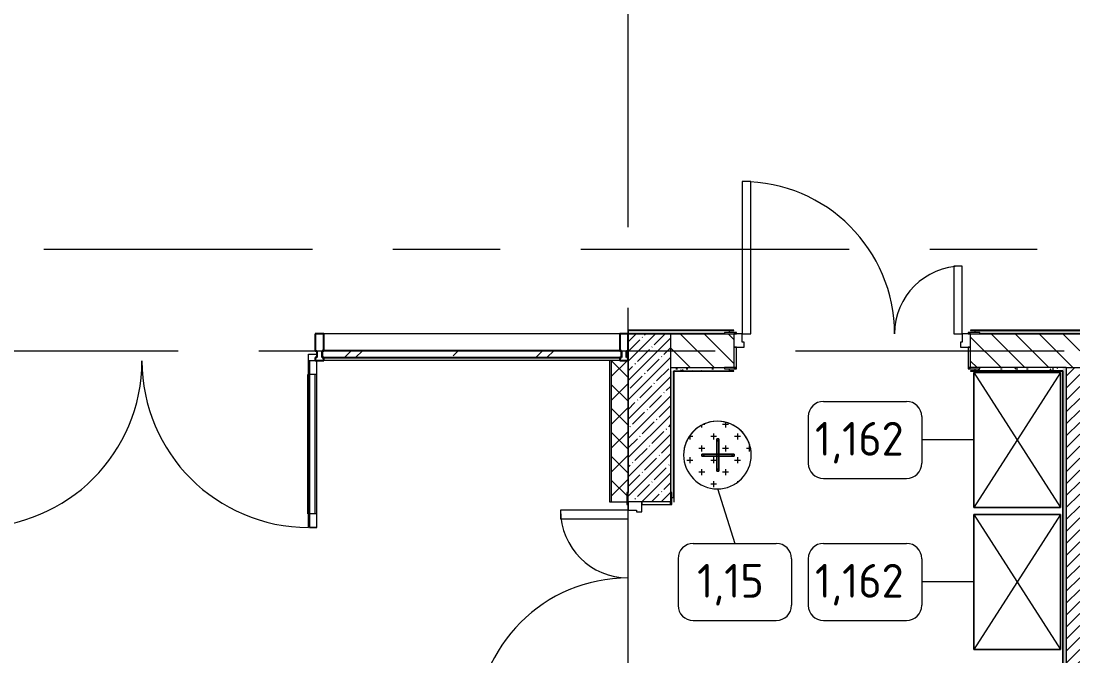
# Model space of a CAD drawing. Header units: millimetres. Extents: x 81494 to 296443, y -8553 to 29000.
# Drawn here: x 85770 to 91990, y 8694 to 12450 of the extents above; entities that cross this region are included whole.
import ezdxf

# ---------------------------------------------------------------- set-up
doc = ezdxf.new("R2010")
doc.units = ezdxf.units.MM
doc.linetypes.add('Осевая', pattern=[3175, 635, -476.25, 1587.5, -476.25])
for name, color, linetype, lineweight in [('A-DETL-GENF', 7, 'Continuous', 9), ('A-GLAZ-CURT', 7, 'Continuous', 9), ('A-GLAZ-CURT-1', 7, 'Continuous', 25), ('A-GLAZ-CWMG', 7, 'Continuous', 9), ('A-GLAZ-CWMG-1', 7, 'Continuous', 25), ('A-WALL', 7, 'Continuous', 9), ('I-FURN', 7, 'Continuous', 9), ('I-FURN-IDEN', 7, 'Continuous', 9), ('I-WALL', 7, 'Continuous', 9), ('Оси', 7, 'Continuous', 9), ('Оси-2', 7, 'Осевая', 9)]:
    doc.layers.add(name, color=color, linetype=linetype, lineweight=lineweight)
for name, color, linetype, lineweight, true_color in [('A-DOOR-1', 7, 'Continuous', 9, 0xc0c0c0), ('A-DOOR-FRAM-1', 7, 'Continuous', 9, 0xc0c0c0), ('A-WALL-1', 9, 'Continuous', 9, 0x808080), ('A-WALL-FNSH-1', 9, 'Continuous', 9, 0x808080), ('I-FURN-1', 9, 'Continuous', 9, 0x808080)]:
    doc.layers.add(name, color=color, linetype=linetype, lineweight=lineweight, true_color=true_color)
doc.styles.add('GOST Common', font='GOST_Common.ttf', dxfattribs={"height": 200})
pattern_1 = [(0, (0, 0), (121.92, 30.48), [10.058, -81.382, 10.058, -81.382, -487.68]), (0, (0, 0), (121.92, 30.48), [-182.88, 10.058, -172.822, 10.058, -81.382, -213.36]), (0, (0, 0), (121.92, 30.48), [-457.2, 10.058, -50.902, 10.058, -142.342]), (120, (45.72, 15.24), (-87.356454, 90.345817), [10.058, -81.382, 10.058, -81.382, -487.68]), (120, (45.72, 15.24), (-87.356454, 90.345817), [-182.88, 10.058, -172.822, 10.058, -81.382, -213.36]), (120, (45.72, 15.24), (-87.356454, 90.345817), [-457.2, 10.058, -50.902, 10.058, -142.342]), (240, (60.96, 76.2), (-34.563546, -120.825817), [10.058, -81.382, 10.058, -81.382, -487.68]), (240, (60.96, 76.2), (-34.563546, -120.825817), [-182.88, 10.058, -172.822, 10.058, -81.382, -213.36]), (240, (60.96, 76.2), (-34.563546, -120.825817), [-457.2, 10.058, -50.902, 10.058, -142.342])]

# ---------------------------------------------------------------- blocks, each defined once
blk = doc.blocks.new('110_Дверь_СКБ_2Ст - Д-2а_п_ Из коридора на лестницу-32215424-План расстановки мебели и оборудования 1 этажа в осях 23_1-33')
at = {"layer": 'A-DOOR-1'}
for p, q in [((-637.5, 1025), (-637.5, 125)), ((-587.5, 1025), (-637.5, 1025)), ((-587.5, 125), (-587.5, 1025)), ((662.5, 525), (612.5, 525)), ((612.5, 525), (612.5, 125)), ((662.5, 125), (662.5, 525)), ((-637.5, 125), (-587.5, 125)), ((612.5, 125), (662.5, 125))]:
    blk.add_line(p, q, dxfattribs=at)
for centre, radius, start, end in [((-637.5, 125), 900, 0, 90), ((662.5, 125), 400, 90, 180)]:
    blk.add_arc(centre, radius, start, end, dxfattribs=at)
at = {"layer": 'A-DOOR-FRAM-1'}
for p, q in [((-672.5, 133), (-742.5, 133)), ((-742.5, 133), (-742.5, 125)), ((-742.5, 125), (-672.5, 125)), ((-637.5, 125), (-687.5, 125)), ((-687.5, 125), (-687.5, 45)), ((-672.5, 125), (-672.5, 133)), ((-637.5, 75), (-637.5, 125)), ((662.5, 125), (662.5, 75)), ((712.5, 125), (662.5, 125)), ((767.5, 133), (697.5, 133)), ((697.5, 133), (697.5, 125)), ((697.5, 125), (767.5, 125)), ((712.5, 45), (712.5, 125)), ((767.5, 125), (767.5, 133)), ((-627.5, 75), (-637.5, 75)), ((-627.5, 45), (-627.5, 75)), ((662.5, 75), (652.5, 75)), ((652.5, 75), (652.5, 45)), ((-687.5, 45), (-627.5, 45)), ((-672.5, 45), (-687.5, 45)), ((-687.5, 45), (-687.5, -125)), ((-672.5, -125), (-672.5, 45)), ((652.5, 45), (712.5, 45)), ((712.5, 45), (697.5, 45)), ((697.5, 45), (697.5, -125)), ((712.5, -125), (712.5, 45)), ((-672.5, -125), (-742.5, -125)), ((-742.5, -125), (-742.5, -133)), ((-742.5, -133), (-672.5, -133)), ((-687.5, -125), (-672.5, -125)), ((-672.5, -133), (-672.5, -125)), ((697.5, -125), (712.5, -125)), ((767.5, -125), (697.5, -125)), ((697.5, -125), (697.5, -133)), ((697.5, -133), (767.5, -133)), ((767.5, -133), (767.5, -125))]:
    blk.add_line(p, q, dxfattribs=at)
blk = doc.blocks.new('Дверь_Витражная_остекление_ - ВВ-17 остекление-32475309-План расстановки мебели и оборудования 1 этажа в осях 23_1-33')
at = {"layer": 'A-DETL-GENF'}
for p, q in [((-940, -20), (-985, -20)), ((-985, -1005), (-985, -20)), ((-940, -20), (-985, -20)), ((-985, -20), (-985, -1005)), ((-940, -1005), (-940, -20)), ((-940, -1005), (-940, -20)), ((990, -1005), (990, -20)), ((990, -20), (990, -1005)), ((1035, -1005), (1035, -20)), ((1035, -1005), (1035, -20)), ((-985, -100), (-940, -100)), ((-975, -925), (-975, -100)), ((-931, -925), (-931, -100)), ((981, -925), (981, -100)), ((1035, -100), (990, -100)), ((1025, -925), (1025, -100)), ((-985, -925), (-940, -925)), ((1035, -925), (990, -925)), ((-985, -1005), (-940, -1005)), ((-985, -1005), (-940, -1005)), ((1035, -1005), (990, -1005)), ((990, -1005), (1035, -1005))]:
    blk.add_line(p, q, dxfattribs=at)
at = {"layer": 'A-DOOR-1'}
for p, q in [((-1035, 20), (-985, 20)), ((-985, 20), (-985, -20)), ((985, 20), (1035, 20)), ((985, -20), (985, 20)), ((-985, -20), (-1005, -20)), ((-985, -1005), (-985, -20)), ((985, -1005), (985, -20)), ((1035, -20), (985, -20)), ((1035, -17), (1035, -20))]:
    blk.add_line(p, q, dxfattribs=at)
for centre, start, end in [((-985, -20), 270, 0), ((985, -20), 180, 270)]:
    blk.add_arc(centre, 985, start, end, dxfattribs=at)
blk = doc.blocks.new('Прямоугольный импост - Импост структурный с накладкой - 160мм Темный-30756008-План расстановки мебели и оборудования 1 этажа в осях 23_1-33')
at = {"layer": 'A-GLAZ-CWMG-1'}
for p, q in [((-50, 0), (-50, 17)), ((-50, 17), (0, 17)), ((-40, 0), (-50, 0)), ((-40, -40), (-40, 0)), ((0, 0), (-10, 0)), ((-10, 0), (-10, -40)), ((0, 17), (0, 0)), ((-50, -140), (-50, -40)), ((-50, -40), (-40, -40)), ((-10, -40), (0, -40)), ((0, -40), (0, -140)), ((0, -140), (-50, -140))]:
    blk.add_line(p, q, dxfattribs=at)
blk = doc.blocks.new('Системная панель - Стекло - 40мм-32474674-План расстановки мебели и оборудования 1 этажа в осях 23_1-33')
at = {"layer": 'A-GLAZ-CURT'}
h = blk.add_hatch(dxfattribs=at)
h.set_pattern_fill('FP_35', color=256, style=0, pattern_type=2)
h.set_pattern_definition([(45, (-88535, -10360), (-282.8427, 282.8427), [200, -600]), (45, (-88735, -10460), (-282.8427, 282.8427), [600, -200]), (45, (-88335, -10560), (-282.8427, 282.8427), [200, -600])])
h.paths.add_polyline_path([(885, 0), (885, 40), (-885, 40), (-885, 0), (199.8, 0)])
at = {"layer": 'A-GLAZ-CURT-1'}
for p, q in [((885, 40), (-885, 40)), ((-885, 40), (-885, 0)), ((-885, 0), (885, 0)), ((885, 0), (885, 40))]:
    blk.add_line(p, q, dxfattribs=at)
blk = doc.blocks.new('Прямоугольный импост - Импост структурный с накладкой - 160мм Темный-32475581-План расстановки мебели и оборудования 1 этажа в осях 23_1-33')
at = {"layer": 'A-GLAZ-CWMG'}
for p, q in [((89310, 10600), (87560, 10600)), ((89250, 10443), (87560, 10443))]:
    blk.add_line(p, q, dxfattribs=at)
blk = doc.blocks.new('Прямоугольный импост - Импост структурный с накладкой - 160мм Темный-30755591-План расстановки мебели и оборудования 1 этажа в осях 23_1-33')
at = {"layer": 'A-GLAZ-CWMG-1'}
for p, q in [((-25, 0), (-25, 17)), ((-25, 17), (25, 17)), ((-15, 0), (-25, 0)), ((-15, -40), (-15, 0)), ((25, 0), (15, 0)), ((15, 0), (15, -40)), ((25, 17), (25, 0)), ((-25, -140), (-25, -40)), ((-25, -40), (-15, -40)), ((15, -40), (25, -40)), ((25, -40), (25, -140)), ((25, -140), (-25, -140))]:
    blk.add_line(p, q, dxfattribs=at)
blk = doc.blocks.new('110_Дверь_СКБ_2Ст - Д-2а_п_ Из коридора на лестницу-32215207-План расстановки мебели и оборудования 1 этажа в осях 23_1-33')
at = {"layer": 'A-DOOR-1'}
for p, q in [((-637.5, 1000), (-637.5, 100)), ((-587.5, 1000), (-637.5, 1000)), ((-587.5, 100), (-587.5, 1000)), ((662.5, 500), (612.5, 500)), ((612.5, 500), (612.5, 100)), ((662.5, 100), (662.5, 500)), ((-637.5, 100), (-587.5, 100)), ((612.5, 100), (662.5, 100))]:
    blk.add_line(p, q, dxfattribs=at)
for centre, radius, start, end in [((-637.5, 100), 900, 0, 90), ((662.5, 100), 400, 90, 180)]:
    blk.add_arc(centre, radius, start, end, dxfattribs=at)
at = {"layer": 'A-DOOR-FRAM-1'}
for p, q in [((-672.5, 108), (-742.5, 108)), ((-742.5, 108), (-742.5, 100)), ((-742.5, 100), (-672.5, 100)), ((-637.5, 100), (-687.5, 100)), ((-687.5, 100), (-687.5, 20)), ((-672.5, 100), (-672.5, 108)), ((-637.5, 50), (-637.5, 100)), ((662.5, 100), (662.5, 50)), ((712.5, 100), (662.5, 100)), ((767.5, 108), (697.5, 108)), ((697.5, 108), (697.5, 100)), ((697.5, 100), (767.5, 100)), ((712.5, 20), (712.5, 100)), ((767.5, 100), (767.5, 108)), ((-687.5, 20), (-627.5, 20)), ((-672.5, 20), (-687.5, 20)), ((-687.5, 20), (-687.5, -100)), ((-672.5, -100), (-672.5, 20)), ((-627.5, 50), (-637.5, 50)), ((-627.5, 20), (-627.5, 50)), ((662.5, 50), (652.5, 50)), ((652.5, 50), (652.5, 20)), ((652.5, 20), (712.5, 20)), ((712.5, 20), (697.5, 20)), ((697.5, 20), (697.5, -100)), ((712.5, -100), (712.5, 20)), ((-672.5, -100), (-742.5, -100)), ((-742.5, -100), (-742.5, -108)), ((-742.5, -108), (-672.5, -108)), ((-687.5, -100), (-672.5, -100)), ((-672.5, -108), (-672.5, -100)), ((697.5, -100), (712.5, -100)), ((767.5, -100), (697.5, -100)), ((697.5, -100), (697.5, -108)), ((697.5, -108), (767.5, -108)), ((767.5, -108), (767.5, -100))]:
    blk.add_line(p, q, dxfattribs=at)
blk = doc.blocks.new('Шкаф параметрический - 1_162-25590071-План расстановки мебели и оборудования 1 этажа в осях 23_1-33')
at = {"layer": 'I-FURN-1'}
for p, q in [((0, 0), (800, -512)), ((0, -512), (800, 0)), ((800, 0), (0, 0)), ((0, 0), (0, -512)), ((0, -512), (0, 0)), ((0, 0), (800, 0)), ((800, -512), (800, 0)), ((800, 0), (800, -512)), ((0, -512), (800, -512)), ((800, -512), (0, -512))]:
    blk.add_line(p, q, dxfattribs=at)
blk = doc.blocks.new('вешалка - 1_15-V97-План расстановки мебели и оборудования 1 этажа в осях 23_1-33')
at = {"layer": 'I-FURN'}
h = blk.add_hatch(dxfattribs=at)
h.set_pattern_fill('FP_70', color=256, style=0, pattern_type=2)
h.set_pattern_definition([(0, (-89887.77, -9882.67), (70.485, 70.485), [35.242, -105.727]), (90, (-89870.146, -9900.29), (-70.485, 70.485), [35.242, -105.727])])
h.paths.add_polyline_path([(-24.1, -198.5), (24.1, -198.5), (70.9, -187), (113.6, -164.6), (149.7, -132.6), (177.1, -92.9), (194.2, -47.9), (200, 0), (194.2, 47.9), (177.1, 92.9), (149.7, 132.6), (113.6, 164.6), (70.9, 187), (24.1, 198.5), (-24.1, 198.5), (-70.9, 187), (-113.6, 164.6), (-149.7, 132.6), (-177.1, 92.9), (-194.2, 47.9), (-200, 0), (-194.2, -47.9), (-177.1, -92.9), (-149.7, -132.6), (-113.6, -164.6), (-70.9, -187)])
at = {"layer": 'I-FURN-1'}
for p, q in [((9, 96), (-3, 96)), ((-3, 96), (-3, 84)), ((-3, 84), (-3, 96)), ((-3, 96), (9, 96)), ((9, 96), (-3, 96)), ((-3, 96), (-3, 84)), ((-3, 84), (-3, 96)), ((-3, 96), (9, 96)), ((-3, 84), (9, 84)), ((9, 84), (-3, 84)), ((-3, 84), (-3, 6)), ((-3, 6), (-3, 84)), ((9, 84), (9, 96)), ((9, 96), (9, 84)), ((9, 84), (9, 96)), ((9, 96), (9, 84)), ((9, 6), (9, 84)), ((9, 84), (9, 6)), ((-81, 6), (-93, 6)), ((-93, 6), (-93, -6)), ((-93, -6), (-93, 6)), ((-93, 6), (-81, 6)), ((-81, 6), (-93, 6)), ((-93, 6), (-93, -6)), ((-93, -6), (-93, 6)), ((-93, 6), (-81, 6)), ((-81, -6), (-81, 6)), ((-81, 6), (-81, -6)), ((-3, 6), (-81, 6)), ((-81, 6), (-3, 6)), ((9, 6), (-3, 6)), ((-3, 6), (-3, -6)), ((-3, -6), (-3, 6)), ((-3, 6), (9, 6)), ((87, 6), (9, 6)), ((9, 6), (87, 6)), ((9, -6), (9, 6)), ((9, 6), (9, -6)), ((87, 6), (87, -6)), ((99, 6), (87, 6)), ((87, 6), (99, 6)), ((87, -6), (87, 6)), ((99, 6), (87, 6)), ((87, 6), (99, 6)), ((99, -6), (99, 6)), ((99, 6), (99, -6)), ((99, -6), (99, 6)), ((99, 6), (99, -6)), ((-93, -6), (-81, -6)), ((-81, -6), (-93, -6)), ((-93, -6), (-81, -6)), ((-81, -6), (-93, -6)), ((-81, -6), (-3, -6)), ((-3, -6), (-81, -6)), ((-3, -6), (-3, -84)), ((-3, -84), (-3, -6)), ((-3, -6), (9, -6)), ((9, -6), (-3, -6)), ((9, -84), (9, -6)), ((9, -6), (87, -6)), ((87, -6), (9, -6)), ((9, -6), (9, -84)), ((87, -6), (99, -6)), ((99, -6), (87, -6)), ((87, -6), (99, -6)), ((99, -6), (87, -6)), ((9, -84), (-3, -84)), ((-3, -84), (-3, -96)), ((-3, -96), (-3, -84)), ((-3, -84), (9, -84)), ((-3, -84), (-3, -96)), ((-3, -96), (-3, -84)), ((-3, -96), (9, -96)), ((9, -96), (-3, -96)), ((-3, -96), (9, -96)), ((9, -96), (-3, -96)), ((9, -96), (9, -84)), ((9, -84), (9, -96)), ((9, -96), (9, -84)), ((9, -84), (9, -96))]:
    blk.add_line(p, q, dxfattribs=at)
for start, end in [(360, 180), (83.07692, 138.46154), (0, 83.07692), (138.46154, 180), (180, 360), (180, 0)]:
    blk.add_arc((0, 0), 200, start, end, dxfattribs=at)
blk = doc.blocks.new('Марка_Мебель - В прямоуг_Balcon_Марка-25523697-План расстановки мебели и оборудования 1 этажа в осях 23_1-33')
at = {"layer": 'I-FURN-IDEN'}
for p, q in [((-2.455, 2.278), (2.455, 2.278)), ((-3.355, 1.378), (-3.355, -1.384)), ((3.355, 1.378), (3.355, -1.378)), ((-2.461, -2.278), (2.455, -2.278))]:
    blk.add_line(p, q, dxfattribs=at)
for centre, radius, start, end in [((-2.455, 1.378), 0.9, 90, 180), ((2.455, 1.378), 0.9, 0, 90), ((-2.461, -1.384), 0.893, 180, 270), ((2.455, -1.378), 0.9, 270, 0)]:
    blk.add_arc(centre, radius, start, end, dxfattribs=at)

msp = doc.modelspace()

# ---------------------------------------------------------------- hatches: boundary and pattern name
at = {"layer": 'I-WALL'}
h = msp.add_hatch(dxfattribs=at)
h.set_pattern_fill('FP_67', color=256, style=0, pattern_type=2)
h.set_pattern_definition(pattern_1)
h.paths.add_polyline_path([(97399, 10600), (97398, 10620), (93460, 10620), (93460, 10608), (93490, 10608), (93490, 10600), (95497.7, 10600)])
h.paths.add_polyline_path([(92510, 10600), (92510, 10600), (92480, 10600), (92480, 10608), (92510, 10608), (92510, 10620), (91410, 10620), (91410, 10608), (91440, 10608), (91440, 10600), (92480, 10600)])
h.paths.add_polyline_path([(89960, 10600), (89960, 10600), (89930, 10600), (89930, 10608), (89960, 10608), (89960, 10620), (89359, 10620), (89359, 10600), (89930, 10600)])
h = msp.add_hatch(dxfattribs=at)
h.set_pattern_fill('FP_2', color=256, style=0, pattern_type=2)
h.set_pattern_definition([(45, (0, 0), (-57.024626, 57.024626), []), (45, (57.025, 0), (-57.024626, 57.024626), [100.806, -20.161, 3.353, -16.808])])
h.paths.add_polyline_path([(89360, 7700), (89610, 7700), (89610, 8206.1), (89360, 8206.1), (89360, 8151.1)])
h.paths.add_polyline_path([(89440, 9606.1), (89610, 9606.1), (89610, 10600), (89360, 10600), (89360, 9606.1), (89410, 9606.1)])
h = msp.add_hatch(dxfattribs=at)
h.set_pattern_fill('FP_4', color=256, style=0, pattern_type=2)
h.set_pattern_definition([(135, (0, 0), (-70.71068, -70.71068), [])])
h.paths.add_polyline_path([(107130, 10400), (107130, 10600), (105095, 10600), (105095, 10400), (106478.2, 10400)])
h.paths.add_polyline_path([(103645, 10400), (103645, 10600), (101610, 10600), (101610, 10400), (103615, 10400)])
h.paths.add_polyline_path([(94210, 10400), (94210, 10600), (93460, 10600), (93460, 10400), (94125.1, 10400)])
h.paths.add_polyline_path([(92410, 10400), (92510, 10400), (92510, 10600), (91385, 10600), (91385, 10400), (92330, 10400)])
h.paths.add_polyline_path([(89785, 10400), (89985, 10400), (89985, 10600), (89610, 10600), (89610, 10400)])
h = msp.add_hatch(dxfattribs=at)
h.set_pattern_fill('FP_5', color=256, style=0, pattern_type=2)
h.set_pattern_definition([(45, (0, 0), (-70.71068, 70.71068), []), (135, (0, 0), (-70.71068, -70.71068), [])])
h.paths.add_polyline_path([(89360, 7650), (89360, 8151.1), (89352, 8151.1), (89352, 8206.1), (89260, 8206.1), (89260, 7650), (89321.1, 7650)])
h.paths.add_polyline_path([(89321.1, 9606.1), (89352, 9606.1), (89352, 9661.1), (89360, 9661.1), (89360, 10443), (89260, 10443), (89260, 9606.1)])
h = msp.add_hatch(dxfattribs=at)
h.set_pattern_fill('FP_67', color=256, style=0, pattern_type=2)
h.set_pattern_definition(pattern_1)
h.paths.add_polyline_path([(91930, 10380), (91930, 10400), (91440, 10398.8), (91440, 10392), (91410, 10392), (91410, 10380), (91929, 10380)])
h.paths.add_polyline_path([(89930, 10380), (89960, 10380), (89960, 10392), (89930, 10392), (89930, 10400), (89610, 10400), (89610, 10380), (89630, 10380)])
h = msp.add_hatch(dxfattribs=at)
h.set_pattern_fill('FP_67', color=256, style=0, pattern_type=2)
h.set_pattern_definition(pattern_1)
h.paths.add_polyline_path([(91930, 170), (91950, 170), (91949.8, 3700), (91942, 3700), (91942, 3730), (91930, 3730), (91930, 171)])
h.paths.add_polyline_path([(91942, 5180), (91942, 5210), (91950, 5210), (91950, 10400), (91930, 10400), (91930, 5180)])
h = msp.add_hatch(dxfattribs=at)
h.set_pattern_fill('FP_3', color=256, style=0, pattern_type=2)
h.set_pattern_definition([(45, (0, 0), (-35.35534, 35.35534), [])])
h.paths.add_polyline_path([(92030, 100), (92029, 3755), (91950, 3755), (91950, 100)])
h.paths.add_polyline_path([(92029, 5155), (92030, 5155), (92030, 10400), (91950, 10400), (91950, 5155), (92000, 5155)])
h = msp.add_hatch(dxfattribs=at)
h.set_pattern_fill('FP_67', color=256, style=0, pattern_type=2)
h.set_pattern_definition(pattern_1)
h.paths.add_polyline_path([(89630, 150), (89630, 8181.1), (89618, 8181.1), (89618, 8151.1), (89610, 8151.1), (89610, 150)])
h.paths.add_polyline_path([(89618, 9631.1), (89630, 9631.1), (89630, 10380), (89610, 10380), (89610.8, 9661.1), (89618, 9661.1)])

# ---------------------------------------------------------------- linework, layer by layer
at = {"layer": 'A-WALL'}
for p, q in [((89960, 10620), (89359, 10620)), ((89360, 10600), (89360, 9661.1)), ((91410, 10620), (92510, 10620)), ((89250, 10443), (89250, 9606.1)), ((89260, 10443), (89260, 9606.1)), ((89360, 9661.1), (89360, 10443)), ((89630, 10380), (89630, 10379)), ((89631, 10380), (89960, 10380)), ((91930, 10380), (91410, 10380)), ((91930, 10380), (91930, 5180))]:
    msp.add_line(p, q, dxfattribs=at)
at = {"layer": 'A-WALL-1'}
for p, q in [((89359, 10620), (89359, 10600)), ((89359, 10600), (89930, 10600)), ((89930, 10600), (89360, 10600)), ((89610, 10600), (89610, 9661.1)), ((89960, 10608), (89960, 10620)), ((91410, 10620), (91410, 10608)), ((92480, 10600), (91440, 10600)), ((91440, 10600), (92480, 10600)), ((89360, 10443), (89260, 10443)), ((89610, 10400), (89930, 10400)), ((89960, 10380), (89960, 10392)), ((91410, 10392), (91410, 10380)), ((91950, 10400), (91440, 10400)), ((91950, 10400), (91950, 5210)), ((91950, 10400), (92480, 10400)), ((89630, 9631.1), (89630, 10379)), ((89260, 9606.1), (89352, 9606.1)), ((89618, 9631.1), (89630, 9631.1))]:
    msp.add_line(p, q, dxfattribs=at)
at = {"layer": 'A-WALL-FNSH-1'}
for p, q in [((89985, 10621), (89359, 10621)), ((89359, 10621), (89359, 10620)), ((89960, 10620), (89985, 10620)), ((89985, 10620), (89985, 10621)), ((92510, 10621), (91385, 10621)), ((91385, 10621), (91385, 10620)), ((91385, 10620), (91410, 10620)), ((89260, 10443), (89249, 10443)), ((89249, 10443), (89249, 9606.1)), ((89630, 10379), (89985, 10379)), ((89631, 9606.1), (89631, 10380)), ((89985, 10380), (89960, 10380)), ((89985, 10379), (89985, 10380)), ((91410, 10380), (91385, 10380)), ((91385, 10380), (91385, 10379)), ((91385, 10379), (91929, 10379)), ((91929, 10379), (91929, 5155)), ((89249, 9606.1), (89260, 9606.1)), ((89630, 9631.1), (89630, 9606.1)), ((89630, 9606.1), (89631, 9606.1))]:
    msp.add_line(p, q, dxfattribs=at)
at = {"layer": 'I-FURN-IDEN'}
for p, q in [((91403.5, 9972.1), (91095.9, 9972.1)), ((89887.8, 9684.1), (89990.4, 9359.9)), ((91403.5, 9132.1), (91095.9, 9132.1))]:
    msp.add_line(p, q, dxfattribs=at)
at = {"layer": 'I-WALL'}
msp.add_line((89631, 10380), (89630, 10380), dxfattribs=at)
at = {"layer": 'Оси'}
msp.add_line((83563.9, 10500), (86063.9, 10500), dxfattribs=at)
at = {"layer": 'Оси-2'}
for p, q in [((89360, 593.7), (89360, 19415.1)), ((84793.9, 11100), (122455, 11100)), ((86063.9, 10500), (122455, 10500))]:
    msp.add_line(p, q, dxfattribs=at)

# ---------------------------------------------------------------- block references
at = {"layer": 'A-DOOR-1'}
for name, p in [('110_Дверь_СКБ_2Ст - Д-2а_п_ Из коридора на лестницу-32215207-План расстановки мебели и оборудования 1 этажа в осях 23_1-33', (90672.5, 10500)), ('Дверь_Витражная_остекление_ - ВВ-17 остекление-32475309-План расстановки мебели и оборудования 1 этажа в осях 23_1-33', (86485, 10460))]:
    msp.add_blockref(name, p, dxfattribs=at)
at = {"layer": 'A-DOOR-1', "rotation": 90}
msp.add_blockref('110_Дверь_СКБ_2Ст - Д-2а_п_ Из коридора на лестницу-32215424-План расстановки мебели и оборудования 1 этажа в осях 23_1-33', (89485, 8893.6), dxfattribs=at)
at = {"layer": 'A-GLAZ-CURT'}
msp.add_blockref('Системная панель - Стекло - 40мм-32474674-План расстановки мебели и оборудования 1 этажа в осях 23_1-33', (88435, 10460), dxfattribs=at)
at = {"layer": 'A-GLAZ-CWMG', "extrusion": (0, 0, -1), "rotation": 180}
for name, p in [('Прямоугольный импост - Импост структурный с накладкой - 160мм Темный-30755591-План расстановки мебели и оборудования 1 этажа в осях 23_1-33', (-87535, 10460)), ('Прямоугольный импост - Импост структурный с накладкой - 160мм Темный-30756008-План расстановки мебели и оборудования 1 этажа в осях 23_1-33', (-89360, 10460))]:
    msp.add_blockref(name, p, dxfattribs=at)
at = {"layer": 'A-GLAZ-CWMG'}
msp.add_blockref('Прямоугольный импост - Импост структурный с накладкой - 160мм Темный-32475581-План расстановки мебели и оборудования 1 этажа в осях 23_1-33', (0, 0), dxfattribs=at)
at = {"layer": 'I-FURN-1', "rotation": 270.0000000000006}
for p in [(91915.5, 10372.1), (91915.5, 9532.1)]:
    msp.add_blockref('Шкаф параметрический - 1_162-25590071-План расстановки мебели и оборудования 1 этажа в осях 23_1-33', p, dxfattribs=at)
at = {"layer": 'I-FURN-1'}
msp.add_blockref('вешалка - 1_15-V97-План расстановки мебели и оборудования 1 этажа в осях 23_1-33', (89887.8, 9882.7), dxfattribs=at)
at = {"layer": 'I-FURN-IDEN', "xscale": 99.99999999999993, "yscale": 99.99999999999993, "zscale": 99.99999999999993}
for p in [(90760.4, 9972.1), (89990.4, 9132.1), (90760.4, 9132.1)]:
    msp.add_blockref('Марка_Мебель - В прямоуг_Balcon_Марка-25523697-План расстановки мебели и оборудования 1 этажа в осях 23_1-33', p, dxfattribs=at)

# ---------------------------------------------------------------- texts
at = {"layer": 'I-FURN-IDEN', "char_height": 200, "attachment_point": 1, "style": 'GOST Common'}
for s, insert, width in [('1,162', (90464.4, 10079.2), 681.434), ('1,15', (89767.4, 9239.2), 505.063), ('1,162', (90464.4, 9239.2), 681.434)]:
    msp.add_mtext(s, dxfattribs=dict(at, insert=insert, width=width))

doc.saveas('drawing.dxf')
